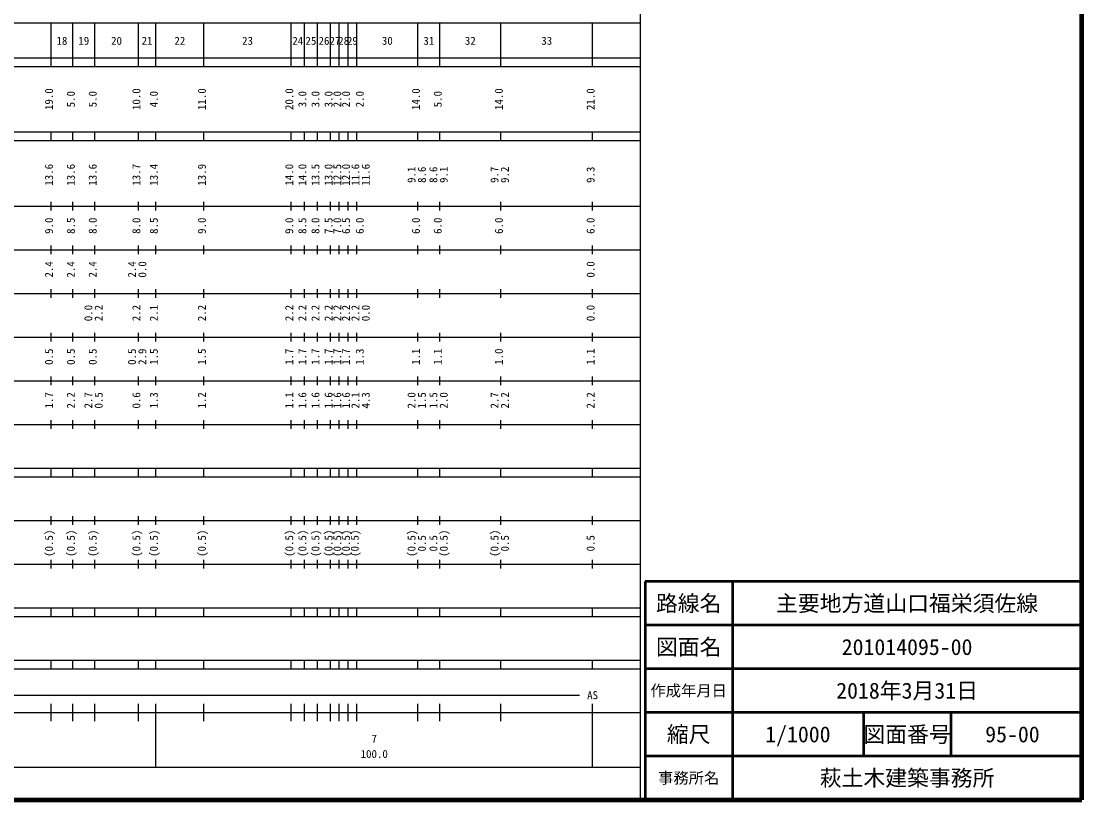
# Model space of a CAD drawing. Units: millimetres on the paper, enlarged 1000 times. Extents: x 40000 to 680000, y 20000 to 380000.
# Drawn here: x 437178 to 680000, y 20000 to 198357 of the extents above; entities that cross this region are included whole.
import ezdxf
from ezdxf.enums import TextEntityAlignment as Align

# ---------------------------------------------------------------- set-up
doc = ezdxf.new("R2010")
doc.units = ezdxf.units.MM
doc.header["$LTSCALE"] = 1000
for name, color, linetype, lineweight in [('M-TTL', 2, 'Continuous', 140), ('M-TTL-BAND', 7, 'Continuous', 25), ('M-TTL-FRAM', 2, 'Continuous', 50), ('M-TTL-LINE', 7, 'Continuous', 50)]:
    doc.layers.add(name, color=color, linetype=linetype, lineweight=lineweight)
doc.layers.add('M-TTL-TXT', color=7, linetype='Continuous')
doc.styles.add('ＭＳ ゴシック', font='')
doc.styles.get('ＭＳ ゴシック').set_extended_font_data('MS Gothic')

msp = doc.modelspace()

# ---------------------------------------------------------------- linework, layer by layer
at = {"layer": 'M-TTL'}
for p, q in [((680000, 20000), (680000, 380000)), ((40000, 20000), (680000, 20000))]:
    msp.add_line(p, q, dxfattribs=at)
at = {"layer": 'M-TTL-BAND'}
for p, q in [((579000, 20000), (579000, 370000)), ((68000, 198000), (579000, 198000)), ((444000, 188000), (444000, 198000)), ((449000, 188000), (449000, 198000)), ((454000, 188000), (454000, 198000)), ((464000, 188000), (464000, 198000)), ((468000, 188000), (468000, 198000)), ((479000, 188000), (479000, 198000)), ((499000, 188000), (499000, 198000)), ((502000, 188000), (502000, 198000)), ((505000, 188000), (505000, 198000)), ((508000, 188000), (508000, 198000)), ((510000, 188000), (510000, 198000)), ((512000, 188000), (512000, 198000)), ((514000, 188000), (514000, 198000)), ((528000, 188000), (528000, 198000)), ((533000, 188000), (533000, 198000)), ((547000, 188000), (547000, 198000)), ((568000, 188000), (568000, 198000)), ((40000, 190000), (579000, 190000)), ((40000, 188000), (579000, 188000)), ((40000, 173000), (579000, 173000)), ((444000, 171000), (444000, 173000)), ((449000, 171000), (449000, 173000)), ((454000, 171000), (454000, 173000)), ((464000, 171000), (464000, 173000)), ((468000, 171000), (468000, 173000)), ((479000, 171000), (479000, 173000)), ((499000, 171000), (499000, 173000)), ((502000, 171000), (502000, 173000)), ((505000, 171000), (505000, 173000)), ((508000, 171000), (508000, 173000)), ((510000, 171000), (510000, 173000)), ((512000, 171000), (512000, 173000)), ((514000, 171000), (514000, 173000)), ((528000, 171000), (528000, 173000)), ((533000, 171000), (533000, 173000)), ((547000, 171000), (547000, 173000)), ((568000, 171000), (568000, 173000)), ((40000, 171000), (579000, 171000)), ((40000, 156000), (579000, 156000)), ((444000, 155000), (444000, 157000)), ((449000, 155000), (449000, 157000)), ((454000, 155000), (454000, 157000)), ((464000, 155000), (464000, 157000)), ((468000, 155000), (468000, 157000)), ((479000, 155000), (479000, 157000)), ((499000, 155000), (499000, 157000)), ((502000, 155000), (502000, 157000)), ((505000, 155000), (505000, 157000)), ((508000, 155000), (508000, 157000)), ((510000, 155000), (510000, 157000)), ((512000, 155000), (512000, 157000)), ((514000, 155000), (514000, 157000)), ((528000, 155000), (528000, 157000)), ((533000, 155000), (533000, 157000)), ((547000, 155000), (547000, 157000)), ((568000, 155000), (568000, 157000)), ((46000, 146000), (579000, 146000)), ((444000, 145000), (444000, 147000)), ((449000, 145000), (449000, 147000)), ((454000, 145000), (454000, 147000)), ((464000, 145000), (464000, 147000)), ((468000, 145000), (468000, 147000)), ((479000, 145000), (479000, 147000)), ((499000, 145000), (499000, 147000)), ((502000, 145000), (502000, 147000)), ((505000, 145000), (505000, 147000)), ((508000, 145000), (508000, 147000)), ((510000, 145000), (510000, 147000)), ((512000, 145000), (512000, 147000)), ((514000, 145000), (514000, 147000)), ((528000, 145000), (528000, 147000)), ((533000, 145000), (533000, 147000)), ((547000, 145000), (547000, 147000)), ((568000, 145000), (568000, 147000)), ((52000, 136000), (579000, 136000)), ((444000, 135000), (444000, 137000)), ((449000, 135000), (449000, 137000)), ((454000, 135000), (454000, 137000)), ((464000, 135000), (464000, 137000)), ((468000, 135000), (468000, 137000)), ((479000, 135000), (479000, 137000)), ((499000, 135000), (499000, 137000)), ((502000, 135000), (502000, 137000)), ((505000, 135000), (505000, 137000)), ((508000, 135000), (508000, 137000)), ((510000, 135000), (510000, 137000)), ((512000, 135000), (512000, 137000)), ((514000, 135000), (514000, 137000)), ((528000, 135000), (528000, 137000)), ((533000, 135000), (533000, 137000)), ((547000, 135000), (547000, 137000)), ((568000, 135000), (568000, 137000)), ((444000, 125000), (444000, 127000)), ((449000, 125000), (449000, 127000)), ((454000, 125000), (454000, 127000)), ((464000, 125000), (464000, 127000)), ((468000, 125000), (468000, 127000)), ((479000, 125000), (479000, 127000)), ((499000, 125000), (499000, 127000)), ((502000, 125000), (502000, 127000)), ((505000, 125000), (505000, 127000)), ((508000, 125000), (508000, 127000)), ((510000, 125000), (510000, 127000)), ((512000, 125000), (512000, 127000)), ((514000, 125000), (514000, 127000)), ((528000, 125000), (528000, 127000)), ((533000, 125000), (533000, 127000)), ((547000, 125000), (547000, 127000)), ((568000, 125000), (568000, 127000)), ((46000, 126000), (579000, 126000)), ((444000, 115000), (444000, 117000)), ((449000, 115000), (449000, 117000)), ((454000, 115000), (454000, 117000)), ((464000, 115000), (464000, 117000)), ((468000, 115000), (468000, 117000)), ((479000, 115000), (479000, 117000)), ((499000, 115000), (499000, 117000)), ((502000, 115000), (502000, 117000)), ((505000, 115000), (505000, 117000)), ((508000, 115000), (508000, 117000)), ((510000, 115000), (510000, 117000)), ((512000, 115000), (512000, 117000)), ((514000, 115000), (514000, 117000)), ((528000, 115000), (528000, 117000)), ((533000, 115000), (533000, 117000)), ((547000, 115000), (547000, 117000)), ((568000, 115000), (568000, 117000)), ((52000, 116000), (579000, 116000)), ((444000, 105000), (444000, 107000)), ((449000, 105000), (449000, 107000)), ((454000, 105000), (454000, 107000)), ((464000, 105000), (464000, 107000)), ((468000, 105000), (468000, 107000)), ((479000, 105000), (479000, 107000)), ((499000, 105000), (499000, 107000)), ((502000, 105000), (502000, 107000)), ((505000, 105000), (505000, 107000)), ((508000, 105000), (508000, 107000)), ((510000, 105000), (510000, 107000)), ((512000, 105000), (512000, 107000)), ((514000, 105000), (514000, 107000)), ((528000, 105000), (528000, 107000)), ((533000, 105000), (533000, 107000)), ((547000, 105000), (547000, 107000)), ((568000, 105000), (568000, 107000)), ((46000, 106000), (579000, 106000)), ((40000, 96000), (579000, 96000)), ((444000, 94000), (444000, 96000)), ((449000, 94000), (449000, 96000)), ((454000, 94000), (454000, 96000)), ((464000, 94000), (464000, 96000)), ((468000, 94000), (468000, 96000)), ((479000, 94000), (479000, 96000)), ((499000, 94000), (499000, 96000)), ((502000, 94000), (502000, 96000)), ((505000, 94000), (505000, 96000)), ((508000, 94000), (508000, 96000)), ((510000, 94000), (510000, 96000)), ((512000, 94000), (512000, 96000)), ((514000, 94000), (514000, 96000)), ((528000, 94000), (528000, 96000)), ((533000, 94000), (533000, 96000)), ((547000, 94000), (547000, 96000)), ((568000, 94000), (568000, 96000)), ((40000, 94000), (579000, 94000)), ((444000, 83000), (444000, 85000)), ((449000, 83000), (449000, 85000)), ((454000, 83000), (454000, 85000)), ((464000, 83000), (464000, 85000)), ((468000, 83000), (468000, 85000)), ((479000, 83000), (479000, 85000)), ((499000, 83000), (499000, 85000)), ((502000, 83000), (502000, 85000)), ((505000, 83000), (505000, 85000)), ((508000, 83000), (508000, 85000)), ((510000, 83000), (510000, 85000)), ((512000, 83000), (512000, 85000)), ((514000, 83000), (514000, 85000)), ((528000, 83000), (528000, 85000)), ((533000, 83000), (533000, 85000)), ((547000, 83000), (547000, 85000)), ((568000, 83000), (568000, 85000)), ((49000, 84000), (579000, 84000)), ((40000, 74000), (579000, 74000)), ((444000, 73000), (444000, 75000)), ((449000, 73000), (449000, 75000)), ((454000, 73000), (454000, 75000)), ((464000, 73000), (464000, 75000)), ((468000, 73000), (468000, 75000)), ((479000, 73000), (479000, 75000)), ((499000, 73000), (499000, 75000)), ((502000, 73000), (502000, 75000)), ((505000, 73000), (505000, 75000)), ((508000, 73000), (508000, 75000)), ((510000, 73000), (510000, 75000)), ((512000, 73000), (512000, 75000)), ((514000, 73000), (514000, 75000)), ((528000, 73000), (528000, 75000)), ((533000, 73000), (533000, 75000)), ((547000, 73000), (547000, 75000)), ((568000, 73000), (568000, 75000)), ((40000, 64000), (579000, 64000)), ((444000, 62000), (444000, 64000)), ((449000, 62000), (449000, 64000)), ((454000, 62000), (454000, 64000)), ((464000, 62000), (464000, 64000)), ((468000, 62000), (468000, 64000)), ((479000, 62000), (479000, 64000)), ((499000, 62000), (499000, 64000)), ((502000, 62000), (502000, 64000)), ((505000, 62000), (505000, 64000)), ((508000, 62000), (508000, 64000)), ((510000, 62000), (510000, 64000)), ((512000, 62000), (512000, 64000)), ((514000, 62000), (514000, 64000)), ((528000, 62000), (528000, 64000)), ((533000, 62000), (533000, 64000)), ((547000, 62000), (547000, 64000)), ((568000, 62000), (568000, 64000)), ((40000, 62000), (579000, 62000)), ((40000, 52000), (579000, 52000)), ((444000, 50000), (444000, 52000)), ((449000, 50000), (449000, 52000)), ((454000, 50000), (454000, 52000)), ((464000, 50000), (464000, 52000)), ((468000, 50000), (468000, 52000)), ((479000, 50000), (479000, 52000)), ((499000, 50000), (499000, 52000)), ((502000, 50000), (502000, 52000)), ((505000, 50000), (505000, 52000)), ((508000, 50000), (508000, 52000)), ((510000, 50000), (510000, 52000)), ((512000, 50000), (512000, 52000)), ((514000, 50000), (514000, 52000)), ((528000, 50000), (528000, 52000)), ((533000, 50000), (533000, 52000)), ((547000, 50000), (547000, 52000)), ((568000, 50000), (568000, 52000)), ((40000, 50000), (579000, 50000)), ((71000, 44000), (565000, 44000)), ((444000, 38000), (444000, 42000)), ((449000, 38000), (449000, 42000)), ((454000, 38000), (454000, 42000)), ((464000, 38000), (464000, 42000)), ((468000, 27500), (468000, 42000)), ((479000, 38000), (479000, 42000)), ((499000, 38000), (499000, 42000)), ((502000, 38000), (502000, 42000)), ((505000, 38000), (505000, 42000)), ((508000, 38000), (508000, 42000)), ((510000, 38000), (510000, 42000)), ((512000, 38000), (512000, 42000)), ((514000, 38000), (514000, 42000)), ((528000, 38000), (528000, 42000)), ((533000, 38000), (533000, 42000)), ((547000, 38000), (547000, 42000)), ((568000, 27500), (568000, 42000)), ((40000, 40000), (579000, 40000)), ((68000, 27500), (579000, 27500))]:
    msp.add_line(p, q, dxfattribs=at)
at = {"layer": 'M-TTL-FRAM'}
for p, q in [((680000, 70000), (580000, 70000)), ((580000, 70000), (580000, 20000))]:
    msp.add_line(p, q, dxfattribs=at)
at = {"layer": 'M-TTL-LINE'}
for p, q in [((600000, 70000), (600000, 20000)), ((680000, 60000), (580000, 60000)), ((680000, 50000), (580000, 50000)), ((680000, 40000), (580000, 40000)), ((630000, 40000), (630000, 30000)), ((650000, 40000), (650000, 30000)), ((680000, 30000), (580000, 30000))]:
    msp.add_line(p, q, dxfattribs=at)

# ---------------------------------------------------------------- texts
at = {"layer": 'M-TTL-BAND', "style": 'ＭＳ ゴシック'}
for s, p in [('18', (446500, 192405)), ('19', (451500, 192405)), ('20', (459000, 192405)), ('21', (466000, 192405)), ('22', (473500, 192405)), ('23', (489000, 192405)), ('24', (500500, 192405)), ('25', (503500, 192405)), ('26', (506500, 192405)), ('27', (509000, 192405)), ('28', (511000, 192405)), ('29', (513000, 192405)), ('30', (521000, 192405)), ('31', (530500, 192405)), ('32', (540000, 192405)), ('33', (557500, 192405)), ('AS', (568000, 42500)), ('7', (518000, 32523)), ('100.0', (518000, 29033))]:
    msp.add_text(s, height=1833, dxfattribs=at).set_placement(p, align=Align.BOTTOM_CENTER)
for s, p in [('19.0', (445000, 180500)), ('5.0', (450000, 180500)), ('5.0', (455000, 180500)), ('10.0', (465000, 180500)), ('4.0', (469000, 180500)), ('11.0', (480000, 180500)), ('20.0', (500000, 180500)), ('3.0', (503000, 180500)), ('3.0', (506000, 180500)), ('3.0', (509000, 180500)), ('2.0', (511000, 180500)), ('2.0', (513000, 180500)), ('2.0', (516143, 180500)), ('14.0', (529000, 180500)), ('5.0', (534000, 180500)), ('14.0', (548000, 180500)), ('21.0', (569000, 180500)), ('13.6', (445000, 163174)), ('13.6', (450000, 163174)), ('13.6', (455000, 163174)), ('13.7', (465000, 163174)), ('13.4', (469000, 163174)), ('13.9', (480000, 163174)), ('14.0', (500000, 163174)), ('14.0', (503000, 163174)), ('13.5', (506000, 163174)), ('13.0', (509000, 163174)), ('12.5', (511000, 163174)), ('12.0', (513000, 163174)), ('11.6', (515143, 163174)), ('11.6', (517513, 163174)), ('9.1', (528000, 163174)), ('8.6', (530370, 163174)), ('8.6', (533000, 163174)), ('9.1', (535370, 163174)), ('9.7', (547000, 163174)), ('9.2', (549370, 163174)), ('9.3', (569000, 163174)), ('9.0', (445000, 151500)), ('8.5', (450000, 151500)), ('8.0', (455000, 151500)), ('8.0', (465000, 151500)), ('8.5', (469000, 151500)), ('9.0', (480000, 151500)), ('9.0', (500000, 151500)), ('8.5', (503000, 151500)), ('8.0', (506000, 151500)), ('7.5', (509000, 151500)), ('7.0', (511000, 151500)), ('6.5', (513000, 151500)), ('6.0', (516143, 151500)), ('6.0', (529000, 151500)), ('6.0', (534000, 151500)), ('6.0', (548000, 151500)), ('6.0', (569000, 151500)), ('2.4', (445000, 141500)), ('2.4', (450000, 141500)), ('2.4', (455000, 141500)), ('2.4', (464000, 141500)), ('0.0', (466370, 141500)), ('0.0', (569000, 141500)), ('0.0', (454000, 131500)), ('2.2', (456370, 131500)), ('2.2', (465000, 131500)), ('2.1', (469000, 131500)), ('2.2', (480000, 131500)), ('2.2', (500000, 131500)), ('2.2', (503000, 131500)), ('2.2', (506000, 131500)), ('2.2', (509000, 131500)), ('2.2', (511000, 131500)), ('2.2', (513000, 131500)), ('2.2', (515143, 131500)), ('0.0', (517513, 131500)), ('0.0', (569000, 131500)), ('0.5', (445000, 121500)), ('0.5', (450000, 121500)), ('0.5', (455000, 121500)), ('0.5', (464000, 121500)), ('2.9', (466370, 121500)), ('1.5', (469000, 121500)), ('1.5', (480000, 121500)), ('1.7', (500000, 121500)), ('1.7', (503000, 121500)), ('1.7', (506000, 121500)), ('1.7', (509000, 121500)), ('1.7', (511000, 121500)), ('1.7', (513000, 121500)), ('1.3', (516143, 121500)), ('1.1', (529000, 121500)), ('1.1', (534000, 121500)), ('1.0', (548000, 121500)), ('1.1', (569000, 121500)), ('1.7', (445000, 111500)), ('2.2', (450000, 111500)), ('2.7', (454000, 111500)), ('0.5', (456370, 111500)), ('0.6', (465000, 111500)), ('1.3', (469000, 111500)), ('1.2', (480000, 111500)), ('1.1', (500000, 111500)), ('1.6', (503000, 111500)), ('1.6', (506000, 111500)), ('1.6', (509000, 111500)), ('1.6', (511000, 111500)), ('1.6', (513000, 111500)), ('2.1', (515143, 111500)), ('4.3', (517513, 111500)), ('2.0', (528000, 111500)), ('1.5', (530370, 111500)), ('1.5', (533000, 111500)), ('2.0', (535370, 111500)), ('2.7', (547000, 111500)), ('2.2', (549370, 111500)), ('2.2', (569000, 111500)), ('(0.5)', (445000, 78764)), ('(0.5)', (450000, 78764)), ('(0.5)', (455000, 78764)), ('(0.5)', (465000, 78764)), ('(0.5)', (469000, 78764)), ('(0.5)', (480000, 78764)), ('(0.5)', (500000, 78764)), ('(0.5)', (503000, 78764)), ('(0.5)', (506000, 78764)), ('(0.5)', (509000, 78764)), ('(0.5)', (511000, 78764)), ('(0.5)', (513000, 78764)), ('(0.5)', (515000, 78764)), ('(0.5)', (528000, 78764)), ('0.5', (530370, 78764)), ('0.5', (533000, 78764)), ('(0.5)', (535370, 78764)), ('(0.5)', (547000, 78764)), ('0.5', (549370, 78764)), ('0.5', (569000, 78764))]:
    msp.add_text(s, height=1833, rotation=90, dxfattribs=at).set_placement(p, align=Align.BOTTOM_CENTER)
at = {"layer": 'M-TTL-TXT', "style": 'ＭＳ ゴシック'}
for s, height, p in [('路線名', 3666, (590000, 65000)), ('路線名', 3666, (590000, 65000)), ('主要地方道山口福栄須佐線', 3666, (640000, 65000)), ('図面名', 3666, (590000, 55000)), ('図面名', 3666, (590000, 55000)), ('201014095-00', 3666, (640000, 55000)), ('作成年月日', 2566, (590000, 45000)), ('作成年月日', 2566, (590000, 45000)), ('2018年3月31日', 3666, (640000, 45000)), ('縮尺', 3666, (590000, 35000)), ('縮尺', 3666, (590000, 35000)), ('1/1000', 3666, (615000, 35000)), ('図面番号', 3666, (640000, 35000)), ('図面番号', 3666, (640000, 35000)), ('95-00', 3666, (664125, 35000)), ('萩土木建築事務所', 3666, (640000, 25000)), ('事務所名', 2566, (590000, 25000)), ('事務所名', 2566, (590000, 25000))]:
    msp.add_text(s, height=height, dxfattribs=at).set_placement(p, align=Align.MIDDLE_CENTER)

doc.saveas('drawing.dxf')
